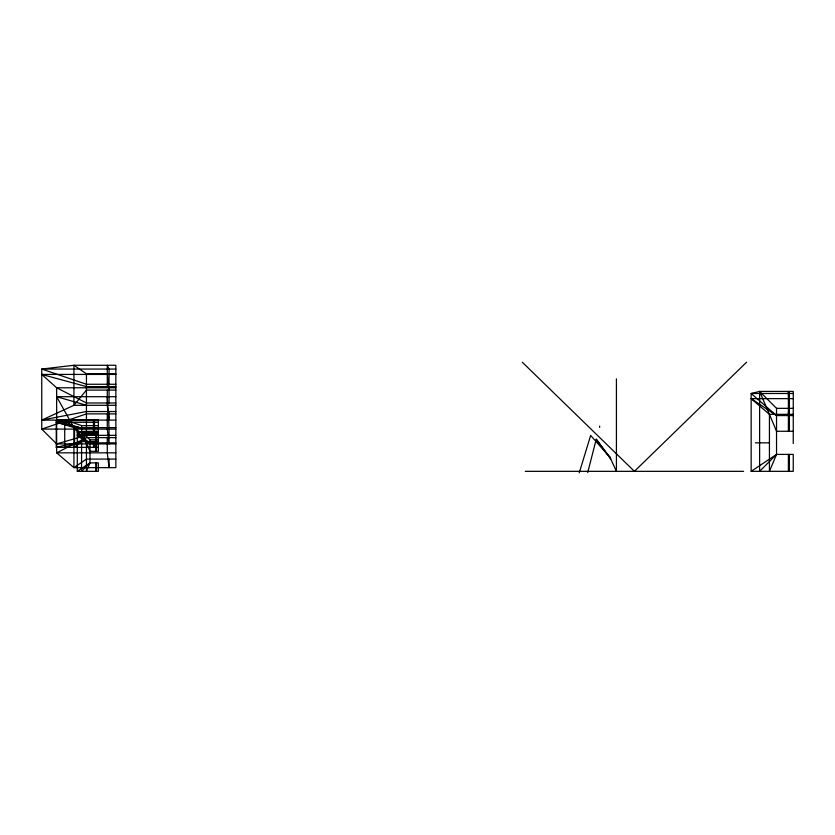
<?xml version="1.0" encoding="UTF-8"?>
<svg xmlns="http://www.w3.org/2000/svg" width="835" height="835" viewBox="0 0 835 835"><rect width="100%" height="100%" fill="white"/><g stroke="black" fill="none" stroke-linecap="round" stroke-linejoin="round"><path stroke-width="1.25" d="M95.921 442.842L96.422 434.983M788.386 414.337L789.388 398.639M93.489 427.697L94.491 422.28M587.725 472.526L596.284 439.116L610.333 458.091M579.25 472.819L590.648 435.432L610.041 457.455M98.353 431.371L81.538 431.371L89.992 439.836L89.992 462.872L86.443 471.337L86.443 442.842L81.538 431.371L77.3 432.415L77.3 471.337L98.353 471.337L98.353 462.872L89.992 462.872L77.3 471.337M793.25 443.542L793.25 391.417L759.62 391.417L776.54 408.346L776.54 454.407L769.432 471.337L769.432 414.337L759.62 391.417L751.156 393.494L751.156 471.337L793.25 471.337L793.25 454.407L776.54 454.407L751.156 471.337M95.921 432.415L96.422 431.371L96.422 451.297M788.386 393.494L789.388 391.417L789.388 431.267M89.992 462.872L81.538 471.337L81.642 425.631L64.712 419.796L56.248 420.506L56.248 447.362L98.353 447.362M776.54 454.407L759.62 471.337L759.62 391.417M746.594 362.181L634.423 471.337L522.251 362.181M93.489 420.506L94.491 419.796L94.491 433.542M115.846 437.634L86.443 437.634L56.644 452.841L73.929 467.652L115.846 467.652L115.846 365.271L73.929 365.271L41.75 369.06L41.75 429.096L56.644 443.917L115.846 443.917M115.846 420.109L41.75 420.109L73.929 405.299L115.846 405.299M56.644 443.917L86.443 435.338L115.846 435.338M56.248 447.362L81.642 441.527L98.353 441.527M41.75 420.109L86.443 411.54L115.846 411.54M115.846 369.06L41.75 369.06L86.443 384.267L115.846 384.267M115.846 390.091L86.443 390.091L73.929 405.299L73.929 365.271L86.443 373.84L115.846 373.84M115.846 402.992L86.443 402.992L56.644 387.784L41.75 374.424L115.846 374.424M115.846 386.605L86.443 386.605L41.75 374.424M115.846 387.784L56.644 387.784L56.644 452.841L115.846 452.841M793.25 393.494L751.156 393.494L776.54 415.569L793.25 415.569M64.712 419.796L74.534 427.697L74.534 447.362L81.642 441.527L64.712 447.362L64.712 419.796L98.353 419.796L98.353 451.297L89.992 451.297L86.443 442.842L73.929 427.635L56.644 396.708L115.846 396.708M793.25 431.267L776.54 431.267L769.432 414.337L751.156 398.639L793.25 398.639M776.54 408.346L793.25 408.346M115.846 413.889L86.443 413.889L41.75 429.096L115.846 429.096M769.432 414.337L793.25 414.337M98.353 420.506L56.248 420.506L81.642 428.125L98.353 428.125M98.353 427.697L74.534 427.697L56.248 422.28L98.353 422.28M81.642 425.631L98.353 425.631M115.846 427.635L73.929 427.635L73.929 467.652L86.443 459.083L115.846 459.083M98.353 432.415L77.3 432.415L89.992 443.448L98.353 443.448M98.353 433.542L81.642 433.542L74.534 427.697M115.846 442.842L86.443 442.842L77.3 434.983L98.353 434.983M89.992 439.836L98.353 439.836M755.383 442.842L769.432 442.842M525.267 471.337L743.578 471.337M56.248 422.28L81.642 428.125M56.644 396.708L86.443 405.278M751.156 398.639L776.54 415.569M77.3 434.983L89.992 443.448M596.221 439.346L610.698 458.895M609.55 456.39L616.428 471.337L616.428 378.86M94.491 427.697L93.489 419.796L93.489 433.542M107.287 396.708L109.041 427.635L109.041 443.917L107.287 429.096L107.287 413.889M789.388 414.337L788.386 391.417L788.386 431.267M96.422 442.842L95.921 431.371L95.921 451.297M789.388 454.407L789.388 471.337M788.386 454.407L788.386 471.337M599.645 426.08L599.645 427.363M109.041 384.267L109.041 369.06L107.287 365.271L107.287 373.84M109.041 402.992L109.041 387.784L107.287 374.424L107.287 386.605M109.041 411.54L109.041 420.109L107.287 405.299L107.287 390.091M109.041 459.083L109.041 467.652L107.287 452.841L107.287 437.634M96.422 462.872L96.422 471.337M95.921 462.872L95.921 471.337M94.491 441.527L94.491 447.362M93.489 441.527L93.489 447.362M86.443 373.84L86.443 437.634"/></g></svg>
